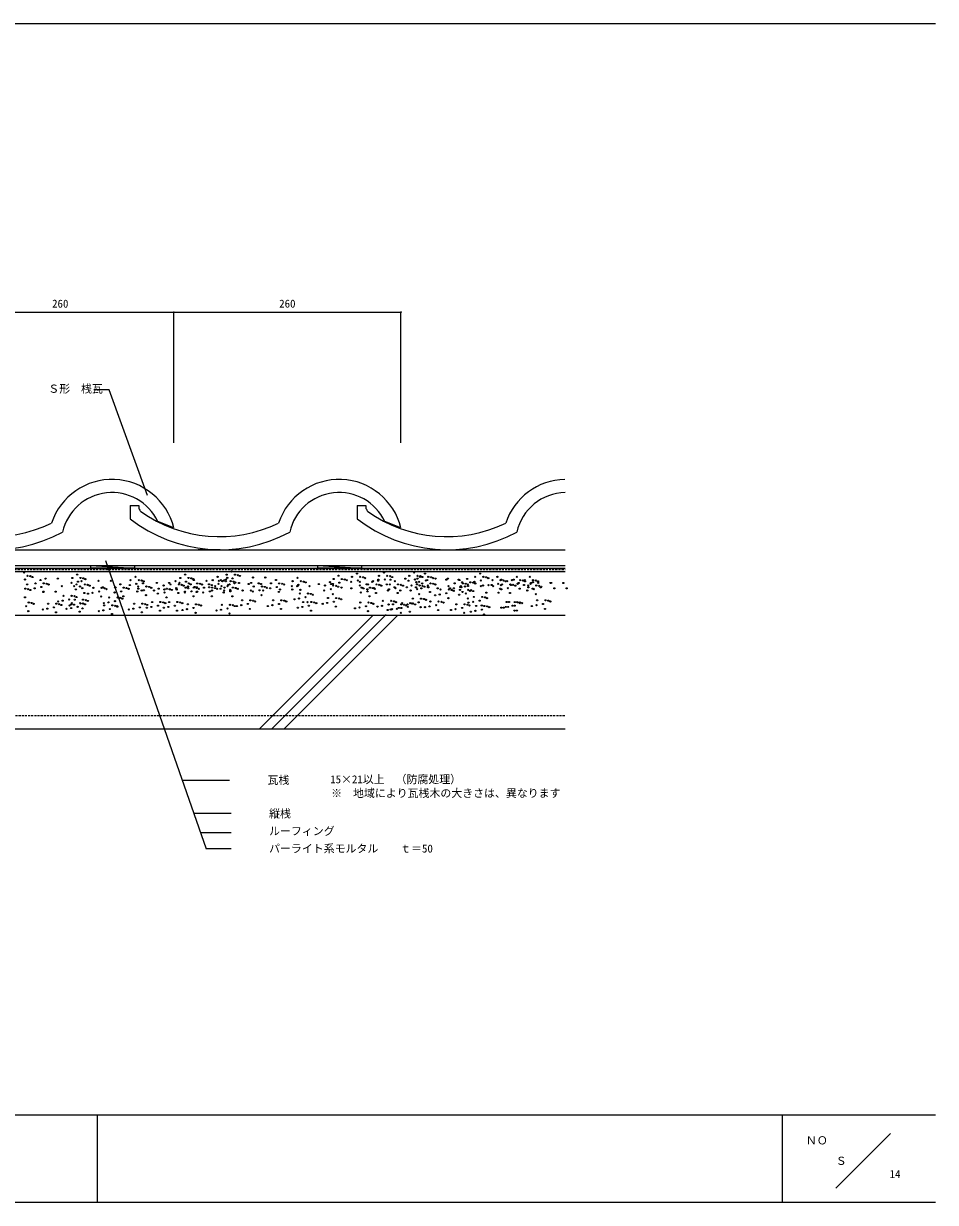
# Model space of a CAD drawing. Units: millimetres, scale not verified. Extents: x -1008 to 992, y -668 to 682.
# Drawn here: x -52 to 992, y -668 to 682 of the extents above; entities that cross this region are included whole.
import ezdxf
from ezdxf.enums import TextEntityAlignment as Align

# ---------------------------------------------------------------- set-up
doc = ezdxf.new("R2010")
doc.units = ezdxf.units.MM
doc.header["$LTSCALE"] = 2
doc.header["$PDMODE"] = 32
doc.header["$PDSIZE"] = 1
doc.linetypes.add('DASHED1', pattern=[1.8, 1.2, -0.6])
for name, color, linetype, lineweight in [('0-1', 7, 'Continuous', 18), ('0-2', 7, 'Continuous', 18), ('0-4_下地', 7, 'Continuous', 18), ('0-5', 7, 'Continuous', 18), ('1-0', 5, 'Continuous', 18)]:
    doc.layers.add(name, color=color, linetype=linetype, lineweight=lineweight)
doc.styles.add('ＭＳ ゴシック', font='')
doc.styles.get('ＭＳ ゴシック').set_extended_font_data('MS Gothic')

msp = doc.modelspace()

# ---------------------------------------------------------------- linework, layer by layer
at = {"layer": '0-1'}
for p, q in [((70, 130.473), (80, 130.473)), ((70, 130.473), (70, 115.473)), ((80, 130.473), (80, 127.26)), ((330, 130.473), (340, 130.473)), ((330, 130.473), (330, 115.473)), ((340, 130.473), (340, 127.26)), ((120, 104.961), (101.589, 112.238)), ((380, 104.961), (361.589, 112.238)), ((380, 104.961), (361.589, 112.238)), ((-346.914, 79.961), (568.014, 79.961)), ((-46.85, 79.961), (151.041, 79.961)), ((213.15, 79.961), (411.041, 79.961)), ((-466, 54.961), (568.014, 54.961)), ((-372.134, 61.961), (568.014, 61.961)), ((-372.134, 58.961), (568.014, 58.961)), ((-511.874, 4.961), (568.014, 4.961)), ((348.187, 4.961), (218.187, -125.039)), ((363.131, 5.763), (232.329, -125.039)), ((376.472, 4.961), (246.472, -125.039)), ((-496.874, -125.039), (568.014, -125.039))]:
    msp.add_line(p, q, dxfattribs=at)
at = {"layer": '0-1', "linetype": 'DASHED1'}
msp.add_line((-496.874, -110.039), (568.014, -110.039), dxfattribs=at)
at = {"layer": '0-1'}
for centre in [(-51.216, 53.879), (186.205, 55.116), (360.56, 53.879), (395.184, 53.879), (-50.277, 45.896), (-47.929, 40.261), (-47.459, 50.122), (-44.172, 49.653), (-41.824, 48.714), (-38.302, 41.466), (-32.667, 45.223), (-28.91, 41.466), (-26.797, 46.835), (-25.623, 40.997), (-23.276, 40.058), (-12.71, 46.835), (2.802, 42.014), (3.741, 47.649), (8.687, 40.23), (9.376, 51.406), (10.315, 43.423), (13.133, 47.649), (14.322, 43.986), (16.42, 47.18), (18.079, 40.23), (18.768, 46.24), (33.794, 44.362), (47.882, 44.362), (58.838, 40.277), (70.516, 45.176), (76.151, 48.933), (77.09, 40.95), (79.907, 45.176), (83.194, 44.707), (84.807, 41.513), (85.542, 43.767), (100.569, 41.889), (114.656, 41.889), (116.269, 40.23), (121.903, 43.986), (125.66, 40.23), (126.458, 42.014), (127.398, 47.649), (133.033, 51.406), (133.972, 43.423), (136.789, 47.649), (137.29, 41.466), (139.215, 40.277), (140.076, 47.18), (142.424, 46.24), (142.925, 45.223), (146.682, 41.466), (149.969, 40.997), (152.317, 40.058), (157.451, 44.362), (160.237, 40.277), (164.495, 45.176), (170.129, 48.933), (171.069, 40.95), (171.538, 44.362), (173.886, 45.176), (175.624, 43.94), (177.173, 44.707), (179.521, 43.767), (179.631, 45.724), (180.57, 51.359), (181.259, 47.696), (183.732, 40.277), (185.015, 43.94), (187.144, 47.133), (188.302, 43.47), (189.492, 41.498), (189.961, 51.359), (190.65, 42.531), (193.249, 50.889), (194.548, 41.889), (195.596, 49.95), (205.677, 40.652), (208.635, 41.889), (210.623, 48.072), (217.119, 41.513), (219.764, 40.652), (224.71, 48.072), (231.269, 41.466), (236.904, 45.223), (240.661, 41.466), (243.948, 40.997), (246.296, 40.058), (256, 43.94), (261.635, 47.696), (265.392, 43.94), (268.679, 43.47), (271.027, 42.531), (286.053, 40.652), (298.732, 42.75), (300.141, 40.652), (302.051, 40.778), (302.99, 46.413), (308.625, 50.169), (309.564, 42.186), (312.381, 46.413), (315.668, 45.943), (318.016, 45.004), (323.072, 43.251), (324.011, 48.886), (329.646, 52.642), (330.585, 44.66), (333.043, 43.126), (333.403, 48.886), (336.69, 48.416), (339.038, 47.477), (340.775, 40.277), (342.56, 40.23), (347.13, 43.126), (348.195, 43.986), (351.951, 40.23), (353.986, 44.487), (354.064, 45.599), (354.925, 50.122), (361.499, 45.896), (363.847, 40.261), (364.317, 50.122), (367.291, 40.23), (367.604, 49.653), (368.152, 45.599), (369.952, 48.714), (372.926, 43.986), (376.683, 40.23), (384.979, 46.835), (388.61, 44.487), (389.549, 50.122), (396.123, 45.896), (397.657, 42.75), (398.471, 40.261), (398.941, 50.122), (399.066, 46.835), (400.976, 43.251), (401.915, 48.886), (402.228, 49.653), (404.388, 41.466), (404.576, 48.714), (407.55, 52.642), (408.489, 44.66), (410.023, 45.223), (411.307, 48.886), (413.78, 41.466), (414.594, 48.416), (416.942, 47.477), (417.067, 40.997), (419.415, 40.058), (419.603, 46.835), (431.968, 45.599), (433.69, 46.835), (441.485, 41.466), (446.056, 45.599), (447.12, 45.223), (450.141, 42.703), (450.877, 41.466), (454.164, 40.997), (455.776, 46.46), (456.512, 40.058), (459.533, 42.703), (462.82, 42.233), (464.04, 43.251), (464.98, 48.886), (465.168, 41.294), (470.615, 52.642), (471.554, 44.66), (474.371, 48.886), (477.658, 48.416), (480.006, 47.477), (484.765, 45.176), (490.4, 48.933), (491.339, 40.95), (494.156, 45.176), (495.033, 45.599), (495.894, 40.23), (497.443, 44.707), (499.791, 43.767), (501.529, 43.986), (505.285, 40.23), (507.023, 45.176), (509.12, 45.599), (512.658, 48.933), (513.597, 40.95), (514.818, 41.889), (516.415, 45.176), (519.702, 44.707), (521.862, 45.176), (522.05, 43.767), (527.497, 48.933), (528.436, 40.95), (528.905, 41.889), (531.206, 42.75), (531.253, 45.176), (534.54, 44.707), (536.888, 43.767), (537.076, 41.889), (551.164, 41.889), (551.915, 41.889), (566.002, 41.889), (-49.932, 35.284), (-46.645, 34.814), (-44.297, 33.875), (-39.241, 35.831), (-31.728, 37.24), (-29.38, 31.605), (-29.271, 31.997), (-15.183, 31.997), (-8.249, 38.179), (-6.356, 27.217), (3.035, 27.217), (5.839, 38.179), (6.322, 26.747), (7.748, 34.595), (12.663, 37.788), (15.261, 36.004), (17.609, 30.369), (21.366, 39.76), (21.844, 29.704), (23.714, 38.821), (27.009, 30.643), (27.949, 36.278), (34.523, 32.052), (36.871, 26.417), (37.34, 36.278), (38.741, 36.943), (40.627, 35.809), (42.975, 34.869), (52.264, 30.885), (52.828, 36.943), (53.204, 36.52), (59.778, 32.294), (62.126, 26.659), (62.595, 36.52), (65.882, 36.051), (68.23, 35.111), (69.576, 39.541), (78.232, 32.122), (79.172, 37.757), (79.438, 35.315), (83.257, 33.233), (85.746, 33.53), (88.094, 27.895), (88.563, 37.757), (91.85, 37.287), (94.198, 36.348), (97.344, 33.233), (101.727, 29.649), (102.666, 35.284), (108.301, 39.04), (109.225, 34.47), (109.24, 31.057), (112.058, 35.284), (115.329, 34.595), (115.345, 34.814), (117.693, 33.875), (122.842, 36.004), (123.312, 34.47), (125.19, 30.369), (128.947, 39.76), (131.295, 38.821), (132.641, 30.885), (132.719, 31.997), (133.58, 36.52), (136.32, 37.788), (136.351, 35.831), (140.154, 32.294), (142.502, 26.659), (142.972, 36.52), (143.864, 37.24), (146.212, 31.605), (146.259, 36.051), (146.322, 36.943), (146.807, 31.997), (148.607, 35.111), (153.663, 30.885), (154.602, 36.52), (160.409, 36.943), (161.176, 32.294), (163.524, 26.659), (163.555, 39.541), (163.634, 33.233), (163.994, 36.52), (167.281, 36.051), (167.343, 38.179), (169.629, 35.111), (173.416, 35.315), (174.684, 38.305), (177.158, 30.885), (177.721, 33.233), (178.097, 36.52), (181.431, 38.179), (182.198, 39.713), (184.546, 34.078), (184.655, 33.233), (184.671, 32.294), (187.019, 26.659), (187.488, 36.52), (190.775, 36.051), (193.123, 35.111), (198.743, 33.233), (208.15, 33.233), (210.545, 32.122), (211.484, 37.757), (218.058, 33.53), (220.406, 27.895), (220.876, 37.757), (222.237, 33.233), (224.163, 37.287), (226.51, 36.348), (230.33, 35.831), (237.843, 37.24), (240.191, 31.605), (241.537, 34.47), (255.061, 38.305), (255.625, 34.47), (261.322, 38.179), (262.574, 39.713), (264.199, 29.806), (264.922, 34.078), (273.59, 29.806), (275.41, 38.179), (276.877, 29.336), (279.225, 28.397), (292.158, 33.358), (293.097, 38.993), (299.671, 34.767), (302.019, 29.132), (302.489, 38.993), (305.776, 38.524), (308.124, 37.584), (311.912, 36.551), (323.15, 35.706), (332.933, 39.025), (334.201, 30.885), (335.14, 36.52), (337.238, 35.706), (341.621, 34.595), (341.714, 32.294), (344.062, 26.659), (344.532, 36.52), (347.819, 36.051), (349.134, 36.004), (350.167, 35.111), (351.482, 30.369), (355.238, 39.76), (357.586, 38.821), (365.194, 33.233), (366.352, 34.595), (372.613, 36.943), (373.865, 36.004), (376.213, 30.369), (379.281, 33.233), (379.97, 39.76), (382.318, 38.821), (386.7, 36.943), (391.083, 33.358), (392.022, 38.993), (397.344, 36.943), (398.596, 34.767), (400.944, 29.132), (401.414, 38.993), (403.449, 35.831), (404.701, 38.524), (407.049, 37.584), (410.837, 39.025), (410.962, 37.24), (411.432, 36.943), (413.31, 31.605), (419.262, 27.762), (422.076, 35.706), (424.428, 28.701), (425.367, 34.336), (431.941, 30.11), (434.441, 38.179), (434.759, 34.336), (436.163, 35.706), (438.046, 33.867), (440.394, 32.928), (440.546, 35.831), (446.729, 28.412), (447.668, 34.047), (448.059, 37.24), (448.529, 38.179), (449.202, 37.068), (450.407, 31.605), (453.303, 37.804), (454.242, 29.821), (456.715, 38.477), (457.059, 34.047), (459.063, 32.842), (460.346, 33.577), (462.694, 32.638), (471.538, 38.179), (473.902, 39.025), (477.721, 30.76), (480.194, 39.416), (483.826, 39.541), (485.626, 38.179), (491.808, 30.76), (493.687, 35.315), (494.282, 39.416), (494.955, 34.595), (502.468, 36.004), (504.816, 30.369), (506.084, 39.541), (508.572, 39.76), (510.92, 38.821), (515.945, 35.315), (520.922, 39.541), (524.632, 33.358), (525.571, 38.993), (525.947, 36.943), (530.784, 35.315), (532.146, 34.767), (534.494, 29.132), (534.963, 38.993), (538.25, 38.524), (540.034, 36.943), (540.598, 37.584), (555.625, 35.706), (569.712, 35.706), (-50.402, 25.422), (-48.974, 15.223), (-46.156, 19.449), (-42.869, 18.98), (-40.522, 18.041), (-23.832, 18.155), (-17.258, 13.929), (-14.441, 18.155), (-12.461, 20.642), (-11.154, 17.685), (-8.806, 16.746), (-7.296, 21.582), (0.218, 22.99), (0.484, 16.112), (2.414, 13.167), (2.566, 17.355), (3.353, 18.802), (5.65, 17.051), (6.589, 22.686), (8.67, 25.808), (9.927, 14.576), (12.744, 18.802), (13.163, 18.459), (15.981, 22.686), (16.031, 18.333), (18.379, 17.393), (19.268, 22.216), (21.615, 21.277), (39.967, 18.701), (40.246, 16.213), (45.133, 19.64), (46.072, 25.275), (49.638, 16.213), (52.646, 21.049), (52.925, 15.744), (54.994, 15.414), (55.273, 14.804), (55.464, 25.275), (58.751, 24.805), (61.098, 23.866), (74.551, 18.155), (81.125, 13.929), (83.943, 18.155), (87.23, 17.685), (89.159, 13.522), (89.578, 16.746), (94.325, 14.462), (95.264, 20.097), (101.838, 15.87), (104.655, 20.097), (107.942, 19.627), (108.577, 13.522), (110.29, 18.688), (111.588, 25.422), (113.742, 14.462), (114.681, 20.097), (121.256, 15.87), (124.073, 20.097), (127.36, 19.627), (129.708, 18.688), (136.041, 17.508), (142.615, 13.281), (145.433, 17.508), (148.72, 17.038), (151.068, 16.099), (174.877, 16.86), (184.268, 16.86), (187.555, 16.391), (189.903, 15.452), (192.073, 15.464), (197.239, 16.403), (198.178, 22.038), (204.752, 17.812), (207.57, 22.038), (210.857, 21.569), (213.205, 20.63), (227.673, 15.464), (232.838, 16.403), (233.777, 22.038), (240.352, 17.812), (243.169, 22.038), (246.456, 21.569), (248.804, 20.63), (258.094, 23.231), (261.978, 13.522), (263.26, 24.171), (267.143, 14.462), (268.082, 20.097), (270.773, 25.579), (273.121, 19.944), (274.656, 15.87), (277.474, 20.097), (280.761, 19.627), (283.109, 18.688), (290.457, 18.053), (295.623, 18.992), (296.562, 24.627), (303.136, 20.401), (305.484, 14.766), (305.953, 24.627), (309.24, 24.158), (311.588, 23.219), (327.351, 12.875), (332.517, 13.814), (333.456, 19.449), (340.03, 15.223), (342.847, 19.449), (346.134, 18.98), (348.482, 18.041), (353.242, 14.817), (358.407, 15.756), (359.346, 21.391), (365.92, 17.165), (368.738, 21.391), (370.997, 17.508), (372.025, 20.922), (374.373, 19.982), (377.571, 13.281), (380.388, 17.508), (380.414, 13.167), (381.353, 18.802), (383.675, 17.038), (386.023, 16.099), (387.546, 17.406), (387.927, 14.576), (390.745, 18.802), (392.712, 18.345), (393.651, 23.98), (394.032, 18.333), (396.38, 17.393), (400.225, 19.754), (402.573, 14.119), (403.043, 23.98), (406.33, 23.511), (407.612, 14.17), (408.678, 22.571), (412.777, 15.109), (413.716, 20.744), (420.29, 16.518), (423.108, 20.744), (426.395, 20.274), (428.743, 19.335), (434.289, 24.475), (443.49, 17.508), (450.064, 13.281), (452.882, 17.508), (456.169, 17.038), (456.59, 24.186), (457.451, 19.348), (458.517, 16.099), (462.616, 20.287), (463.555, 25.922), (466.144, 15.566), (470.129, 21.696), (472.477, 16.061), (472.947, 25.922), (475.536, 15.566), (476.234, 25.452), (478.582, 24.513), (478.823, 15.096), (481.171, 14.157), (494.992, 13.522), (497.581, 13.522), (500.157, 14.462), (501.096, 20.097), (502.746, 14.462), (503.686, 20.097), (507.671, 15.87), (510.26, 15.87), (510.488, 20.097), (513.077, 20.097), (513.775, 19.627), (516.123, 18.688), (516.364, 19.627), (518.712, 18.688), (529.944, 15.464), (535.109, 16.403), (536.048, 22.038), (542.623, 17.812), (545.44, 22.038), (548.727, 21.569), (551.075, 20.63), (-46.626, 9.588), (-29.937, 11.581), (-24.772, 12.52), (-14.91, 8.294), (-2.752, 12.228), (12.275, 8.941), (15.511, 12.824), (34.142, 9.639), (39.307, 10.578), (46.821, 11.987), (49.169, 6.352), (68.447, 11.581), (73.612, 12.52), (83.473, 8.294), (104.186, 10.235), (123.604, 10.235), (129.937, 10.933), (135.102, 11.873), (144.963, 7.646), (168.772, 10.286), (173.938, 11.225), (181.451, 12.634), (183.799, 6.999), (207.1, 12.177), (242.7, 12.177), (277.004, 10.235), (342.378, 9.588), (364.892, 10.933), (368.268, 11.53), (370.058, 11.873), (375.248, 12.228), (379.919, 7.646), (390.275, 8.941), (422.638, 10.883), (437.386, 10.933), (442.551, 11.873), (452.412, 7.646), (460.04, 8.992), (465.205, 9.931), (472.718, 11.34), (475.066, 5.705), (510.019, 10.235), (512.607, 10.235), (544.971, 12.177)]:
    msp.add_circle(centre, 0.664, dxfattribs=at)
for centre, radius, start, end in [((49.207, 87.583), 72.894, 13.7919, 161.69852), ((309.207, 87.583), 72.894, 13.7919, 161.69852), ((569.207, 87.583), 72.894, 91.18127, 161.69844), ((49.207, 87.583), 57.895, 25.2054, 167.51599), ((309.207, 87.583), 57.895, 25.2054, 167.51599), ((569.207, 87.583), 57.895, 91.18127, 167.51599), ((-87.656, 250.473), 155.491, 234.57967, 295.79265), ((89.805, 131.038), 10.508, 201.07587, 223.8392), ((172.344, 250.473), 155.491, 234.57967, 295.79265), ((349.805, 131.038), 10.508, 201.07587, 223.8392), ((432.343, 250.473), 155.491, 234.57967, 295.79265), ((-86.914, 247.337), 167.376, 231.98312, 298.39507), ((173.086, 247.337), 167.376, 231.98312, 298.39507), ((433.086, 247.337), 167.376, 231.98312, 298.39507)]:
    msp.add_arc(centre, radius, start, end, dxfattribs=at)
at = {"layer": '0-2', "color": 3, "linetype": 'DASHED1'}
msp.add_line((-472.848, 57.284), (568.014, 57.284), dxfattribs=at)
at = {"layer": '0-2'}
for p, q in [((25, 61.961), (75, 58.961)), ((285, 61.961), (335, 58.961))]:
    msp.add_line(p, q, dxfattribs=at)
for points in [[(25, 58.961), (25, 61.961), (75, 61.961), (75, 58.961)], [(285, 58.961), (285, 61.961), (335, 61.961), (335, 58.961)]]:
    msp.add_lwpolyline(points, close=True, dxfattribs=at)
at = {"layer": '0-4_下地'}
for q in [(147.866, 79.961), (213.15, 79.961)]:
    msp.add_line((173.086, 79.961), q, dxfattribs=at)
at = {"layer": '0-5'}
for p, q in [((380, 202.513), (380, 351.965)), ((45.852, 263.077), (28.378, 263.077)), ((89.941, 141.945), (45.852, 263.077)), ((41.902, 67.704), (157.188, -262.75)), ((183.841, -184.26), (129.805, -184.26)), ((185.572, -222.204), (143.043, -222.204)), ((185.572, -244.067), (150.67, -244.067)), ((185.572, -262.75), (157.188, -262.75))]:
    msp.add_line(p, q, dxfattribs=at)
for points in [[(-140, 202.513), (-140, 351.965), (120, 351.965)], [(120, 202.513), (120, 351.965), (380, 351.965)]]:
    msp.add_lwpolyline(points, dxfattribs=at)
for p in [(120, 351.965), (380, 351.965)]:
    msp.add_point(p, dxfattribs=at)
at = {"layer": '1-0'}
for p, q in [((-1008.108, 682.5), (991.892, 682.5)), ((991.892, -567.5), (-1008.108, -567.5)), ((32.432, -567.5), (32.432, -667.5)), ((816.892, -667.5), (816.892, -567.5)), ((940.541, -588.446), (877.703, -651.284)), ((991.892, -667.5), (-1008.108, -667.5))]:
    msp.add_line(p, q, dxfattribs=at)

# ---------------------------------------------------------------- texts
at = {"layer": '0-1', "style": 'ＭＳ ゴシック'}
for s, p in [('縦桟', (229.087, -229.602)), ('ルーフィング', (229.087, -249.602)), ('パーライト系モルタル\u3000\u3000ｔ＝50', (229.087, -269.602))]:
    msp.add_text(s, height=9.164, dxfattribs=at).set_placement(p, align=Align.BOTTOM_LEFT)
at = {"layer": '0-5', "style": 'ＭＳ ゴシック'}
for s, p in [('260', (-19.375, 354.465)), ('260', (240.625, 354.465)), ('Ｓ形\u3000桟瓦', (-23.689, 256.929)), ('瓦桟\u3000', (227.356, -191.137)), ('15×21以上\u3000（防腐処理）', (299.003, -190.293)), ('※\u3000地域により瓦桟木の大きさは、異なります', (300.157, -206.229)), ('14', (939.484, -642.291))]:
    msp.add_text(s, height=9.164, dxfattribs=at).set_placement(p, align=Align.BOTTOM_LEFT)
at = {"layer": '1-0', "color": 7, "style": 'ＭＳ ゴシック'}
for s, p in [('ＮＯ', (843.619, -603.848)), ('Ｓ', (877.726, -627.253))]:
    msp.add_text(s, height=9.164, dxfattribs=at).set_placement(p, align=Align.BOTTOM_LEFT)

doc.saveas('drawing.dxf')
